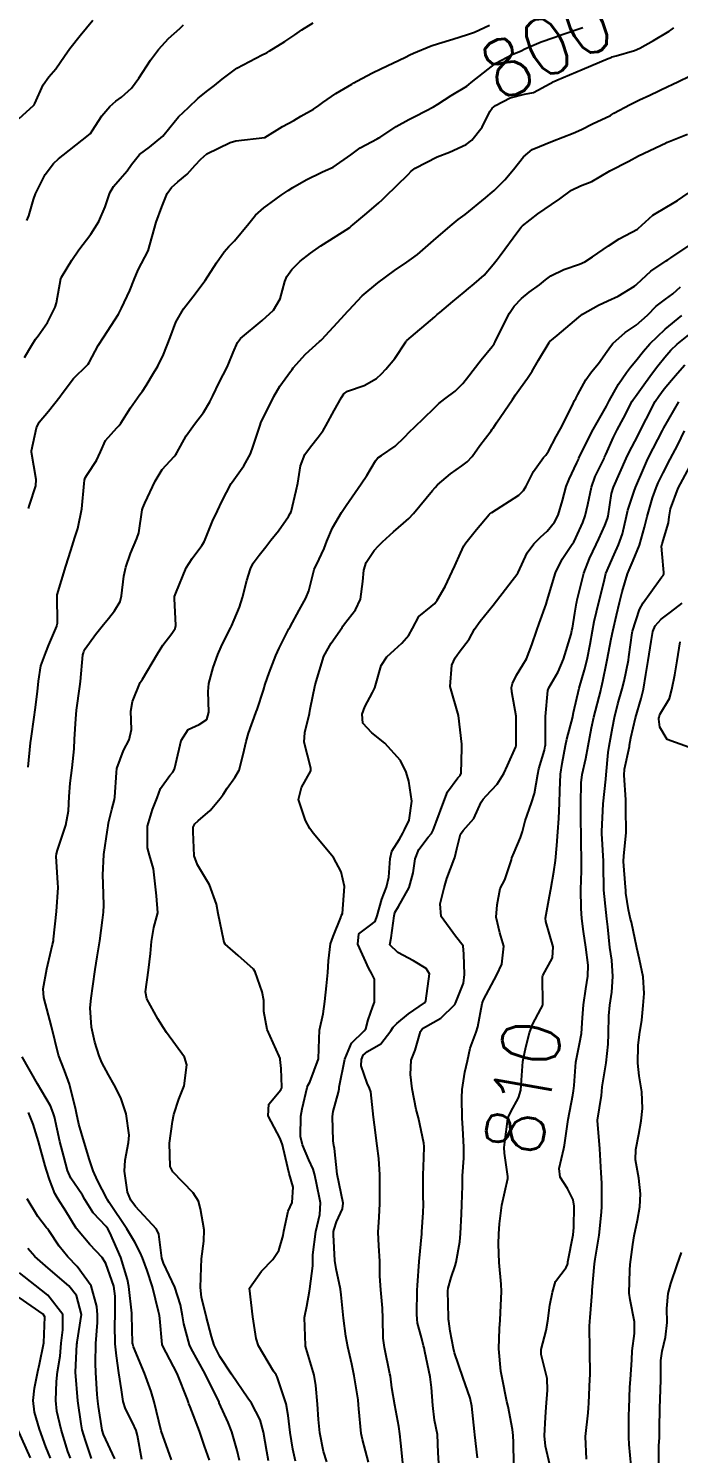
# Model space of a CAD drawing. Header units: metres. Extents: x 318500 to 325275, y 7408834 to 7428799.
# Drawn here: x 321854.1 to 321899.3, y 7423357 to 7423456.1 of the extents above; entities that cross this region are included whole.
import ezdxf
from ezdxf.enums import TextEntityAlignment as Align

# ---------------------------------------------------------------- set-up
doc = ezdxf.new("R2010")
doc.units = ezdxf.units.M
doc.header["$MEASUREMENT"] = 0
for name, color, linetype in [('Cotas', 45, 'Continuous'), ('Curvas de Nivel 1m', 11, 'Continuous'), ('Curvas de Nivel 5m', 15, 'Continuous'), ('Vias Primárias', 230, 'Continuous')]:
    doc.layers.add(name, color=color, linetype=linetype)
doc.styles.add('Style-STANDARD', font='STANDARD.shx')

msp = doc.modelspace()

# ---------------------------------------------------------------- linework, layer by layer
at = {"layer": 'Curvas de Nivel 1m', "flags": 128}
for points, elevation in [([(321853.429, 7423449.853), (321854.429, 7423450.761), (321854.477, 7423450.804), (321854.522, 7423450.916), (321855.083, 7423452.213), (321855.485, 7423452.751), (321855.978, 7423453.324), (321856.565, 7423454.209), (321856.942, 7423454.734), (321857.675, 7423455.632), (321858.554, 7423456.711)], 796), ([(321853.805, 7423433.25), (321854.3, 7423434.116), (321854.553, 7423434.511), (321854.742, 7423434.756), (321855.386, 7423435.683), (321855.939, 7423436.744), (321856.029, 7423437.048), (321856.32, 7423438.74), (321856.331, 7423438.77), (321856.361, 7423438.827), (321857.087, 7423440.022), (321857.574, 7423440.722), (321858.401, 7423441.829), (321858.953, 7423442.702), (321859.395, 7423443.725), (321859.72, 7423444.691), (321859.99, 7423445.144), (321860.455, 7423445.662), (321860.922, 7423446.216), (321861.227, 7423446.672), (321861.786, 7423447.358), (321862.482, 7423447.877), (321863.402, 7423448.646), (321863.9, 7423449.238), (321864.51, 7423449.973), (321864.846, 7423450.296), (321865.197, 7423450.623), (321865.867, 7423451.28), (321866.538, 7423451.807), (321866.997, 7423452.15), (321867.531, 7423452.595), (321868.558, 7423453.358), (321870.314, 7423454.301), (321870.569, 7423454.412), (321870.662, 7423454.457), (321870.802, 7423454.548), (321871.891, 7423455.226), (321872.587, 7423455.687), (321873.08, 7423456.036), (321873.871, 7423456.511)], 798), ([(321853.965, 7423442.767), (321854.092, 7423443.088), (321854.432, 7423444.232), (321854.568, 7423444.629), (321854.621, 7423444.758), (321855.238, 7423445.973), (321855.818, 7423446.747), (321856.158, 7423447.058), (321856.476, 7423447.317), (321858.245, 7423448.714), (321858.375, 7423448.829), (321858.494, 7423449.002), (321859.171, 7423450.039), (321859.73, 7423450.692), (321860.149, 7423451.062), (321860.53, 7423451.35), (321861.239, 7423451.98), (321861.75, 7423452.672), (321862.563, 7423453.929), (321863.103, 7423454.652), (321863.807, 7423455.416), (321864.592, 7423456.118), (321864.848, 7423456.376)], 797), ([(321854.069, 7423422.761), (321854.152, 7423422.971), (321854.586, 7423424.335), (321854.608, 7423424.756), (321854.287, 7423426.671), (321854.288, 7423426.759), (321854.627, 7423428.353), (321854.824, 7423428.754), (321855.458, 7423429.528), (321856.248, 7423430.507), (321856.415, 7423430.738), (321857.212, 7423431.779), (321858.157, 7423432.712), (321858.215, 7423432.777), (321858.283, 7423432.9), (321858.926, 7423434.075), (321859.309, 7423434.695), (321860.326, 7423436.263), (321860.476, 7423436.531), (321860.549, 7423436.678), (321861.116, 7423437.905), (321861.42, 7423438.669), (321861.696, 7423439.341), (321862.39, 7423440.66), (321862.952, 7423442.652), (321863.339, 7423443.734), (321863.715, 7423444.641), (321864.007, 7423445.076), (321864.453, 7423445.469), (321865.098, 7423445.986), (321865.659, 7423446.618), (321866.043, 7423447.046), (321866.478, 7423447.401), (321868.102, 7423448.202), (321868.487, 7423448.304), (321870.49, 7423448.55), (321871.739, 7423449.3), (321872.508, 7423449.734), (321873.011, 7423450.024), (321873.873, 7423450.51), (321874.263, 7423450.765), (321874.527, 7423450.975), (321875.428, 7423451.595), (321876.547, 7423452.257), (321876.68, 7423452.336), (321876.906, 7423452.466), (321877.978, 7423453.034), (321878.559, 7423453.309), (321880.272, 7423454.129), (321880.569, 7423454.283), (321880.833, 7423454.416), (321882.063, 7423454.912), (321882.58, 7423455.084), (321883.574, 7423455.391), (321884.59, 7423455.693), (321885.086, 7423455.869), (321886.123, 7423456.347)], 799), ([(321866.653, 7423356.586), (321866.306, 7423357.568), (321865.95, 7423358.593), (321865.317, 7423360.283), (321865.229, 7423360.511), (321865.193, 7423360.602), (321865.117, 7423360.81), (321864.401, 7423362.614), (321863.379, 7423364.548), (321863.354, 7423364.63), (321863.193, 7423366.428), (321863.171, 7423366.633), (321863.12, 7423366.919), (321862.7, 7423368.641), (321862.322, 7423369.772), (321861.99, 7423370.652), (321861.84, 7423371.03), (321861.471, 7423371.737), (321860.913, 7423372.666), (321859.679, 7423374.507), (321859.565, 7423374.679), (321859.512, 7423374.783), (321858.879, 7423376.038), (321858.571, 7423376.695), (321858.318, 7423377.469), (321857.937, 7423378.704), (321857.579, 7423379.949), (321857.405, 7423380.713), (321857.354, 7423380.953), (321856.932, 7423382.72), (321856.583, 7423383.679), (321856.162, 7423384.732), (321855.67, 7423386.74), (321855.138, 7423388.746), (321855.104, 7423389.348), (321855.353, 7423390.744), (321855.423, 7423391.044), (321855.745, 7423392.44), (321855.801, 7423392.687), (321855.809, 7423392.739), (321855.819, 7423392.807), (321856.027, 7423394.736), (321856.126, 7423396.404), (321856.123, 7423396.735), (321856.006, 7423398.558), (321856.016, 7423398.737), (321856.086, 7423398.989), (321856.668, 7423400.728), (321856.866, 7423401.724), (321856.909, 7423402.725), (321856.967, 7423403.651), (321857.112, 7423404.722), (321857.241, 7423406.038), (321857.281, 7423406.72), (321857.357, 7423408.124), (321857.414, 7423408.718), (321857.647, 7423410.377), (321857.684, 7423410.715), (321857.861, 7423412.565), (321857.894, 7423412.712), (321857.923, 7423412.799), (321858.014, 7423412.984), (321858.742, 7423413.987), (321859.29, 7423414.691), (321859.625, 7423415.108), (321860.054, 7423415.642), (321860.451, 7423416.289), (321860.544, 7423416.675), (321860.709, 7423418.048), (321860.844, 7423418.672), (321861.153, 7423419.621), (321861.615, 7423420.665), (321861.739, 7423421.05), (321861.977, 7423422.662), (321862.012, 7423422.801), (321862.155, 7423423.125), (321862.871, 7423424.649), (321863.371, 7423425.454), (321864.196, 7423426.371), (321864.313, 7423426.514), (321864.375, 7423426.627), (321865.029, 7423427.806), (321865.621, 7423428.609), (321866.238, 7423429.424), (321866.684, 7423430.158), (321866.893, 7423430.594), (321867.338, 7423431.515), (321867.89, 7423432.584), (321868.01, 7423432.857), (321868.295, 7423433.598), (321868.593, 7423434.289), (321868.814, 7423434.572), (321870.323, 7423435.824), (321871.106, 7423436.542), (321871.562, 7423437.317), (321871.885, 7423438.535), (321872.023, 7423438.875), (321872.372, 7423439.36), (321872.954, 7423439.949), (321873.673, 7423440.511), (321874.395, 7423441.017), (321875.9, 7423441.972), (321876.408, 7423442.297), (321876.504, 7423442.374), (321876.612, 7423442.468), (321877.589, 7423443.291), (321878.433, 7423444.008), (321878.663, 7423444.22), (321878.892, 7423444.443), (321879.685, 7423445.198), (321880.463, 7423445.973), (321880.681, 7423446.203), (321880.942, 7423446.413), (321882.478, 7423447.198), (321883.342, 7423447.52), (321884.487, 7423448.06), (321884.881, 7423448.364), (321885.605, 7423449.252), (321886.144, 7423450.346), (321886.295, 7423450.572), (321886.526, 7423450.757), (321887.553, 7423451.306), (321888.539, 7423451.55), (321889.181, 7423451.663), (321890.325, 7423452.292), (321890.464, 7423452.377), (321890.551, 7423452.42), (321890.793, 7423452.527), (321892.56, 7423453.27), (321894.364, 7423454.029), (321894.569, 7423454.112), (321894.655, 7423454.143), (321894.933, 7423454.226), (321896.202, 7423454.587), (321896.578, 7423454.746), (321897.506, 7423455.276), (321898.596, 7423455.936), (321898.743, 7423456.032), (321898.94, 7423456.175)], 801), ([(321868.738, 7423356.558), (321868.579, 7423357.263), (321868.204, 7423358.566), (321867.949, 7423359.213), (321867.337, 7423360.58), (321867.321, 7423360.616), (321866.351, 7423362.59), (321865.376, 7423364.35), (321865.259, 7423364.602), (321864.86, 7423366.073), (321864.769, 7423366.609), (321864.628, 7423367.395), (321864.238, 7423368.618), (321863.455, 7423370.293), (321863.347, 7423370.632), (321863.129, 7423372.288), (321862.968, 7423372.638), (321861.503, 7423374.217), (321861.187, 7423374.663), (321860.958, 7423375.226), (321860.756, 7423376.668), (321860.782, 7423377.434), (321861.016, 7423378.665), (321861.061, 7423379.172), (321860.872, 7423380.667), (321860.49, 7423381.788), (321860.024, 7423382.676), (321859.627, 7423383.385), (321859.175, 7423384.227), (321858.977, 7423384.69), (321858.692, 7423385.656), (321858.458, 7423386.698), (321858.359, 7423388.031), (321858.432, 7423388.699), (321858.555, 7423389.544), (321858.712, 7423390.695), (321858.854, 7423391.572), (321859.022, 7423392.691), (321859.213, 7423394.137), (321859.276, 7423394.687), (321859.299, 7423395.165), (321859.257, 7423396.688), (321859.244, 7423397.253), (321859.306, 7423398.688), (321859.563, 7423400.4), (321859.61, 7423400.684), (321859.646, 7423400.89), (321859.867, 7423401.821), (321860.046, 7423402.51), (321860.074, 7423402.678), (321860.183, 7423404.4), (321860.221, 7423404.677), (321860.676, 7423405.919), (321861.067, 7423406.669), (321861.226, 7423407.382), (321861.192, 7423408.668), (321861.307, 7423409.33), (321861.843, 7423410.661), (321861.898, 7423410.754), (321861.992, 7423410.886), (321863.049, 7423412.644), (321863.402, 7423413.257), (321864.032, 7423414.07), (321864.266, 7423414.397), (321864.318, 7423414.626), (321864.211, 7423416.485), (321864.227, 7423416.628), (321864.32, 7423416.874), (321865.044, 7423418.616), (321865.442, 7423419.268), (321866.114, 7423420.182), (321866.274, 7423420.442), (321866.343, 7423420.598), (321866.871, 7423421.86), (321867.21, 7423422.589), (321867.514, 7423423.228), (321868.169, 7423424.487), (321868.23, 7423424.579), (321869.031, 7423425.724), (321869.494, 7423426.561), (321869.693, 7423427.073), (321870.167, 7423428.551), (321870.232, 7423428.709), (321871.13, 7423430.537), (321871.536, 7423431.256), (321872.276, 7423432.267), (321872.392, 7423432.405), (321872.478, 7423432.518), (321873.323, 7423433.482), (321874.308, 7423434.356), (321874.384, 7423434.424), (321874.453, 7423434.498), (321875.797, 7423435.95), (321876.268, 7423436.471), (321876.298, 7423436.503), (321876.331, 7423436.55), (321877.273, 7423437.534), (321878.36, 7423438.45), (321879.506, 7423439.3), (321880.382, 7423439.879), (321880.703, 7423440.097), (321881.103, 7423440.409), (321882.402, 7423441.55), (321882.862, 7423441.929), (321883.392, 7423442.38), (321883.947, 7423442.845), (321884.422, 7423443.19), (321885.841, 7423444.349), (321886.169, 7423444.619), (321886.448, 7423444.855), (321887.181, 7423445.608), (321887.788, 7423446.32), (321888.479, 7423447.195), (321889.084, 7423447.704), (321890.49, 7423448.29), (321891.926, 7423448.841), (321892.503, 7423449.109), (321893.273, 7423449.485), (321894.518, 7423450.084), (321894.615, 7423450.133), (321894.769, 7423450.228), (321895.896, 7423450.849), (321896.534, 7423451.157), (321897.252, 7423451.487), (321898.549, 7423452.108), (321898.601, 7423452.128), (321898.726, 7423452.177), (321900.559, 7423453.052)], 802), ([(321870.749, 7423356.528), (321870.631, 7423357.178), (321870.397, 7423358.534), (321870.172, 7423359.401), (321869.565, 7423360.546), (321869.325, 7423360.9), (321868.178, 7423362.568), (321867.368, 7423363.804), (321866.98, 7423364.584), (321866.791, 7423365.181), (321866.43, 7423366.59), (321866.094, 7423367.919), (321866.02, 7423368.594), (321866.071, 7423369.974), (321866.102, 7423370.594), (321866.265, 7423371.8), (321866.286, 7423372.592), (321866.03, 7423374.067), (321865.895, 7423374.596), (321865.519, 7423375.169), (321864.095, 7423376.622), (321863.916, 7423376.997), (321863.874, 7423378.625), (321864.077, 7423380.129), (321864.165, 7423380.621), (321864.528, 7423381.694), (321864.902, 7423382.611), (321865.091, 7423384.065), (321864.907, 7423384.611), (321863.665, 7423386.329), (321863.454, 7423386.633), (321863.061, 7423387.258), (321862.291, 7423388.651), (321862.206, 7423389.154), (321862.405, 7423390.65), (321862.564, 7423391.821), (321862.62, 7423392.647), (321862.792, 7423393.617), (321863.067, 7423394.641), (321862.975, 7423395.825), (321862.88, 7423396.644), (321862.774, 7423397.688), (321862.478, 7423398.65), (321862.346, 7423399.164), (321862.347, 7423400.653), (321862.699, 7423401.816), (321863.015, 7423402.643), (321863.257, 7423403.272), (321863.903, 7423404.189), (321864.106, 7423404.428), (321864.211, 7423404.625), (321864.309, 7423405.019), (321864.694, 7423406.619), (321865.177, 7423407.376), (321865.947, 7423407.732), (321866.466, 7423408.081), (321866.608, 7423408.594), (321866.553, 7423410.022), (321866.607, 7423410.594), (321866.905, 7423411.687), (321867.224, 7423412.588), (321867.468, 7423413.136), (321868.036, 7423414.304), (321868.131, 7423414.486), (321868.179, 7423414.578), (321868.733, 7423415.897), (321868.96, 7423416.567), (321869.261, 7423417.742), (321869.507, 7423418.559), (321869.699, 7423418.953), (321870.104, 7423419.51), (321870.56, 7423420.096), (321870.92, 7423420.538), (321871.456, 7423421.204), (321872.145, 7423422.185), (321872.271, 7423422.396), (321872.321, 7423422.518), (321872.68, 7423424), (321872.785, 7423424.514), (321872.975, 7423425.725), (321873.279, 7423426.509), (321873.678, 7423427.035), (321874.218, 7423427.699), (321874.549, 7423428.171), (321874.739, 7423428.492), (321875.312, 7423429.556), (321875.823, 7423430.476), (321875.999, 7423430.729), (321876.257, 7423430.909), (321877.409, 7423431.312), (321878.27, 7423431.79), (321878.612, 7423432.107), (321878.916, 7423432.44), (321879.535, 7423433.188), (321880.309, 7423434.338), (321880.345, 7423434.384), (321880.376, 7423434.419), (321882.327, 7423436.084), (321882.487, 7423436.23), (321882.663, 7423436.387), (321883.569, 7423437.15), (321884.351, 7423437.797), (321884.665, 7423438.055), (321885.063, 7423438.359), (321885.756, 7423438.962), (321886.381, 7423439.715), (321886.65, 7423440.072), (321886.852, 7423440.333), (321888.092, 7423442), (321888.327, 7423442.311), (321888.411, 7423442.393), (321889.488, 7423443.236), (321890.434, 7423443.879), (321890.995, 7423444.282), (321891.826, 7423444.892), (321892.454, 7423445.18), (321893.221, 7423445.486), (321894.47, 7423446.23), (321895.802, 7423446.892), (321896.481, 7423447.263), (321898.389, 7423448.182), (321898.462, 7423448.208), (321898.491, 7423448.223), (321899.874, 7423448.785)], 803), ([(321872.641, 7423356.506), (321872.449, 7423357.342), (321872.261, 7423358.51), (321872.127, 7423359.697), (321871.973, 7423360.513), (321871.348, 7423362.384), (321871.279, 7423362.521), (321871.11, 7423362.768), (321870.069, 7423364.54), (321869.895, 7423365.052), (321869.678, 7423366.546), (321869.43, 7423368.55), (321870.267, 7423369.719), (321871.059, 7423370.526), (321871.466, 7423371.17), (321871.781, 7423372.212), (321871.832, 7423372.516), (321872.125, 7423373.89), (321872.403, 7423374.511), (321872.472, 7423375.564), (321872.197, 7423376.513), (321871.779, 7423378.297), (321871.728, 7423378.518), (321871.566, 7423378.943), (321870.741, 7423380.533), (321870.788, 7423381.347), (321871.617, 7423382.322), (321871.676, 7423382.462), (321871.685, 7423382.519), (321871.633, 7423383.805), (321871.572, 7423384.453), (321871.556, 7423384.521), (321871.49, 7423384.675), (321870.655, 7423386.535), (321870.438, 7423387.79), (321870.422, 7423388.539), (321870.311, 7423389.145), (321869.823, 7423390.548), (321869.722, 7423390.716), (321868.642, 7423391.661), (321867.748, 7423392.464), (321867.678, 7423392.581), (321867.648, 7423392.684), (321867.268, 7423394.585), (321867.139, 7423395.234), (321866.662, 7423396.591), (321865.821, 7423397.986), (321865.593, 7423398.604), (321865.513, 7423400.271), (321865.516, 7423400.605), (321865.63, 7423400.827), (321865.856, 7423401.028), (321866.712, 7423401.747), (321867.392, 7423402.585), (321867.594, 7423402.873), (321867.891, 7423403.309), (321868.415, 7423404.059), (321868.724, 7423404.568), (321869.004, 7423405.647), (321869.194, 7423406.561), (321869.373, 7423407.124), (321869.875, 7423408.551), (321869.897, 7423408.615), (321869.964, 7423408.785), (321870.403, 7423410.125), (321870.527, 7423410.542), (321870.793, 7423411.333), (321871.264, 7423412.531), (321871.5, 7423413.045), (321872.034, 7423414.113), (321872.177, 7423414.38), (321872.252, 7423414.518), (321872.893, 7423415.676), (321873.35, 7423416.507), (321873.556, 7423417.025), (321873.923, 7423418.502), (321873.971, 7423418.622), (321874.095, 7423418.841), (321874.636, 7423419.968), (321874.822, 7423420.489), (321875.215, 7423421.402), (321875.841, 7423422.475), (321876.155, 7423422.966), (321877.194, 7423424.455), (321877.588, 7423425.039), (321878.194, 7423426.06), (321878.365, 7423426.271), (321878.599, 7423426.436), (321879.561, 7423427.078), (321880.219, 7423427.715), (321880.556, 7423428.084), (321880.902, 7423428.41), (321882.243, 7423429.707), (321882.586, 7423430.048), (321883.002, 7423430.382), (321883.723, 7423430.91), (321884.266, 7423431.447), (321884.674, 7423431.964), (321884.973, 7423432.36), (321885.549, 7423433.093), (321886.305, 7423434.008), (321886.438, 7423434.209), (321886.502, 7423434.337), (321886.663, 7423434.685), (321887.497, 7423436.322), (321887.835, 7423436.821), (321888.346, 7423437.354), (321888.872, 7423437.785), (321889.583, 7423438.298), (321890.014, 7423438.644), (321890.369, 7423438.916), (321891.284, 7423439.369), (321892.382, 7423439.747), (321892.733, 7423439.906), (321893.277, 7423440.247), (321894.398, 7423441.012), (321895.136, 7423441.489), (321896.41, 7423442.18), (321896.447, 7423442.209), (321897.478, 7423443.14), (321898.433, 7423443.732), (321898.726, 7423443.886), (321899.176, 7423444.169), (321899.937, 7423444.668)], 804), ([(321877.698, 7423356.436), (321877.294, 7423358.031), (321877.204, 7423358.441), (321877.032, 7423360.159), (321877.02, 7423360.444), (321876.986, 7423360.784), (321876.715, 7423362.45), (321876.549, 7423363.265), (321876.269, 7423364.457), (321876.126, 7423365.198), (321875.965, 7423366.462), (321875.818, 7423368.07), (321875.767, 7423368.465), (321875.451, 7423369.894), (321875.374, 7423370.471), (321875.264, 7423372.26), (321875.281, 7423372.473), (321875.318, 7423372.637), (321875.49, 7423373.163), (321875.904, 7423374.064), (321875.94, 7423374.464), (321875.54, 7423376.47), (321875.336, 7423378.252), (321875.291, 7423378.474), (321875.242, 7423378.797), (321875.194, 7423380.476), (321875.244, 7423380.827), (321875.615, 7423382.164), (321875.677, 7423382.411), (321875.677, 7423382.469), (321875.679, 7423382.527), (321876.07, 7423384.464), (321876.535, 7423385.578), (321877.409, 7423386.444), (321877.533, 7423386.582), (321877.681, 7423387.195), (321878.006, 7423388.126), (321878.122, 7423388.436), (321878.117, 7423390.035), (321877.926, 7423390.438), (321877.725, 7423390.757), (321876.966, 7423392.452), (321877.037, 7423393.175), (321877.769, 7423393.737), (321878.174, 7423394.036), (321878.319, 7423394.435), (321878.637, 7423395.586), (321878.96, 7423396.428), (321879.116, 7423397.122), (321879.224, 7423398.426), (321879.34, 7423398.922), (321879.85, 7423399.768), (321880.088, 7423400.185), (321880.212, 7423400.415), (321880.53, 7423401.073), (321880.729, 7423402.407), (321880.519, 7423403.792), (321880.332, 7423404.414), (321879.922, 7423405.218), (321878.844, 7423406.431), (321877.947, 7423407.159), (321877.321, 7423407.82), (321877.264, 7423408.45), (321877.447, 7423408.969), (321877.983, 7423409.967), (321878.144, 7423410.282), (321878.186, 7423410.438), (321878.597, 7423411.841), (321878.978, 7423412.43), (321879.512, 7423412.931), (321880.025, 7423413.394), (321880.509, 7423413.936), (321880.771, 7423414.409), (321881.209, 7423415.247), (321882.063, 7423415.93), (321882.31, 7423416.143), (321882.488, 7423416.384), (321883.031, 7423417.327), (321883.523, 7423418.369), (321883.703, 7423418.759), (321884.109, 7423419.637), (321884.34, 7423420.144), (321884.475, 7423420.365), (321885.206, 7423421.282), (321886.099, 7423422.341), (321886.15, 7423422.387), (321886.29, 7423422.477), (321888.164, 7423423.668), (321888.483, 7423423.99), (321888.655, 7423424.305), (321889.165, 7423425.32), (321889.879, 7423426.293), (321890.033, 7423426.462), (321890.207, 7423426.727), (321890.756, 7423427.748), (321891.048, 7423428.278), (321891.873, 7423429.893), (321892.033, 7423430.263), (321892.108, 7423430.407), (321892.256, 7423430.673), (321892.821, 7423431.703), (321893.21, 7423432.246), (321893.687, 7423432.841), (321894.302, 7423433.695), (321894.521, 7423434.013), (321894.69, 7423434.226), (321895.556, 7423434.979), (321896.323, 7423435.504), (321897.093, 7423436.199), (321897.704, 7423436.825), (321898.347, 7423437.305), (321898.852, 7423437.673), (321899.384, 7423438.165)], 806), ([(321880.101, 7423356.408), (321879.944, 7423357.756), (321879.89, 7423358.411), (321879.826, 7423358.933), (321879.54, 7423360.417), (321879.338, 7423361.616), (321879.227, 7423362.421), (321879.197, 7423362.577), (321878.824, 7423364.426), (321878.737, 7423365.076), (321878.71, 7423366.427), (321878.684, 7423367.154), (321878.554, 7423368.429), (321878.503, 7423369.371), (321878.492, 7423370.43), (321878.424, 7423371.477), (321878.387, 7423372.431), (321878.447, 7423373.479), (321878.49, 7423374.43), (321878.502, 7423375.454), (321878.497, 7423376.43), (321878.419, 7423377.563), (321878.309, 7423378.433), (321878.118, 7423379.899), (321878.052, 7423380.435), (321877.864, 7423382.19), (321877.787, 7423382.438), (321877.623, 7423382.788), (321877.195, 7423384.006), (321877.209, 7423384.446), (321877.338, 7423384.751), (321877.648, 7423384.988), (321878.559, 7423385.529), (321879.255, 7423386.424), (321879.415, 7423386.681), (321879.678, 7423386.947), (321880.49, 7423387.606), (321881.591, 7423388.392), (321881.701, 7423388.517), (321881.94, 7423390.387), (321881.726, 7423390.757), (321880.829, 7423391.309), (321879.742, 7423391.886), (321879.2, 7423392.425), (321879.291, 7423392.891), (321879.491, 7423394.423), (321879.545, 7423394.659), (321879.787, 7423395.07), (321880.53, 7423396.409), (321880.8, 7423397.42), (321880.957, 7423398.403), (321881.205, 7423399.034), (321881.852, 7423399.888), (321882.085, 7423400.158), (321882.196, 7423400.385), (321882.416, 7423400.932), (321882.951, 7423402.374), (321883.201, 7423403.059), (321883.905, 7423404.022), (321884.07, 7423404.196), (321884.144, 7423404.358), (321884.205, 7423406.089), (321884.193, 7423406.357), (321883.96, 7423408.36), (321883.394, 7423410.369), (321883.502, 7423411.864), (321883.733, 7423412.364), (321883.845, 7423412.53), (321884.016, 7423412.753), (321884.713, 7423413.673), (321885.086, 7423414.35), (321885.47, 7423414.925), (321886.06, 7423415.649), (321886.365, 7423416.036), (321886.594, 7423416.332), (321888.089, 7423418.26), (321888.109, 7423418.29), (321888.117, 7423418.31), (321888.744, 7423419.67), (321889.188, 7423420.299), (321889.666, 7423420.756), (321890.133, 7423421.179), (321890.634, 7423421.791), (321890.882, 7423422.279), (321891.194, 7423423.308), (321891.457, 7423424.271), (321891.652, 7423424.794), (321892.195, 7423425.93), (321892.295, 7423426.162), (321892.336, 7423426.258), (321892.949, 7423427.519), (321893.32, 7423428.244), (321894.246, 7423429.872), (321894.376, 7423430.102), (321894.442, 7423430.228), (321895.093, 7423431.397), (321895.645, 7423432.216), (321895.919, 7423432.58), (321896.292, 7423433.025), (321896.821, 7423433.683), (321897.256, 7423434.196), (321898.32, 7423435.213), (321899.48, 7423436.163)], 807), ([(321882.588, 7423356.37), (321882.558, 7423357.094), (321882.492, 7423358.372), (321882.304, 7423359.369), (321882.169, 7423360.377), (321882.088, 7423361.63), (321881.985, 7423362.38), (321881.621, 7423364.142), (321881.565, 7423364.387), (321881.533, 7423364.539), (321881.387, 7423365.12), (321881.12, 7423366.117), (321881.08, 7423366.395), (321881.066, 7423366.734), (321881.093, 7423368.395), (321881.109, 7423368.721), (321881.227, 7423370.393), (321881.417, 7423372.329), (321881.419, 7423372.391), (321881.423, 7423372.449), (321881.501, 7423373.802), (321881.536, 7423374.363), (321881.532, 7423374.39), (321881.518, 7423374.913), (321881.498, 7423376.391), (321881.552, 7423377.605), (321881.586, 7423378.39), (321881.564, 7423378.627), (321881.172, 7423380.396), (321881.022, 7423380.975), (321880.748, 7423382.403), (321880.632, 7423383.407), (321880.674, 7423384.404), (321880.951, 7423385.1), (321881.331, 7423386.395), (321881.468, 7423386.598), (321881.675, 7423386.721), (321882.74, 7423387.318), (321883.698, 7423388.26), (321883.742, 7423388.317), (321883.763, 7423388.359), (321884.308, 7423389.76), (321884.384, 7423390.353), (321884.329, 7423391.766), (321884.292, 7423392.355), (321883.76, 7423393.026), (321882.764, 7423394.375), (321882.68, 7423395.268), (321882.963, 7423396.373), (321883.146, 7423397.034), (321883.656, 7423398.363), (321883.699, 7423398.495), (321883.841, 7423399.089), (321884.095, 7423400.119), (321884.276, 7423400.356), (321885.021, 7423401.196), (321885.548, 7423402.343), (321885.673, 7423402.552), (321885.887, 7423402.784), (321886.643, 7423403.585), (321887.124, 7423404.322), (321887.362, 7423404.874), (321887.938, 7423406.183), (321887.972, 7423406.277), (321887.978, 7423406.309), (321887.98, 7423406.349), (321887.96, 7423408.31), (321887.663, 7423409.993), (321887.652, 7423410.315), (321887.716, 7423410.592), (321888.003, 7423411.156), (321888.442, 7423411.875), (321888.687, 7423412.303), (321889.064, 7423413.265), (321889.404, 7423414.296), (321889.581, 7423414.761), (321890.067, 7423416.105), (321890.104, 7423416.255), (321890.113, 7423416.289), (321890.124, 7423416.343), (321890.707, 7423418.281), (321891.157, 7423419.221), (321891.864, 7423420.264), (321891.969, 7423420.416), (321892.127, 7423420.716), (321892.61, 7423421.786), (321892.773, 7423422.251), (321892.946, 7423423.036), (321893.205, 7423424.244), (321893.457, 7423424.964), (321894.079, 7423426.232), (321894.118, 7423426.314), (321894.204, 7423426.506), (321894.732, 7423427.715), (321894.989, 7423428.222), (321895.431, 7423429.025), (321896.042, 7423430.212), (321896.118, 7423430.345), (321896.255, 7423430.538), (321896.952, 7423431.518), (321897.447, 7423432.193), (321897.809, 7423432.666), (321898.296, 7423433.262), (321898.726, 7423433.752), (321899.153, 7423434.167), (321900.319, 7423435.098)], 808), ([(321885.276, 7423356.757), (321885.096, 7423358.342), (321885.071, 7423358.574), (321884.898, 7423360.344), (321884.775, 7423360.899), (321884.272, 7423362.351), (321883.686, 7423364.046), (321883.604, 7423364.358), (321883.392, 7423365.543), (321883.29, 7423366.252), (321883.275, 7423366.362), (321883.27, 7423366.494), (321883.229, 7423368.363), (321883.246, 7423368.55), (321883.444, 7423369.286), (321883.728, 7423370.085), (321883.806, 7423370.357), (321884.053, 7423371.776), (321884.104, 7423372.354), (321884.165, 7423373.688), (321884.196, 7423374.353), (321884.232, 7423375.651), (321884.252, 7423376.353), (321884.322, 7423377.583), (321884.339, 7423378.352), (321884.258, 7423379.675), (321884.221, 7423380.354), (321884.194, 7423381.772), (321884.212, 7423382.354), (321884.413, 7423383.572), (321884.59, 7423384.351), (321884.781, 7423385.22), (321885.186, 7423386.345), (321885.313, 7423386.706), (321885.615, 7423388.341), (321885.633, 7423388.408), (321885.703, 7423388.592), (321886.621, 7423390.326), (321886.985, 7423391.067), (321887.111, 7423392.32), (321886.846, 7423393.241), (321886.587, 7423394.328), (321886.655, 7423395.194), (321886.863, 7423396.324), (321887.19, 7423396.939), (321887.636, 7423398.313), (321887.681, 7423398.463), (321887.838, 7423398.831), (321888.273, 7423399.885), (321888.405, 7423400.302), (321888.602, 7423401.034), (321889.031, 7423402.293), (321889.237, 7423402.942), (321889.479, 7423404.286), (321889.551, 7423404.65), (321889.935, 7423405.959), (321889.998, 7423406.221), (321890.006, 7423406.279), (321890.011, 7423408.228), (321890.01, 7423408.279), (321890.177, 7423410.088), (321890.236, 7423410.278), (321890.879, 7423411.405), (321891.265, 7423412.271), (321891.786, 7423414.012), (321891.845, 7423414.263), (321891.877, 7423414.428), (321892.058, 7423415.463), (321892.161, 7423416.167), (321892.179, 7423416.258), (321892.209, 7423416.396), (321892.668, 7423418.251), (321893.079, 7423419.272), (321893.54, 7423420.239), (321893.721, 7423420.642), (321894.14, 7423421.573), (321894.329, 7423422.046), (321894.372, 7423422.228), (321894.601, 7423423.791), (321894.729, 7423424.224), (321895.176, 7423425.23), (321895.615, 7423426.216), (321895.803, 7423426.617), (321896.218, 7423427.415), (321896.49, 7423427.942), (321896.624, 7423428.204), (321897.006, 7423428.966), (321897.637, 7423430.189), (321897.876, 7423430.566), (321898.263, 7423431.071), (321898.764, 7423431.681), (321899.186, 7423432.166), (321899.703, 7423432.745)], 809), ([(321890.321, 7423356.269), (321890.01, 7423357.552), (321889.933, 7423358.274), (321890.02, 7423359.566), (321890.06, 7423360.273), (321890.149, 7423361.461), (321890.117, 7423362.272), (321889.713, 7423363.938), (321889.705, 7423364.277), (321890.065, 7423365.602), (321890.164, 7423366.272), (321890.321, 7423367.367), (321890.502, 7423368.269), (321890.708, 7423369), (321891.456, 7423369.979), (321891.539, 7423370.179), (321891.556, 7423370.259), (321891.573, 7423370.37), (321891.938, 7423372.253), (321891.99, 7423372.755), (321892.01, 7423374.253), (321891.943, 7423374.681), (321891.528, 7423375.463), (321891.039, 7423376.265), (321890.957, 7423376.855), (321891.289, 7423378.263), (321891.334, 7423378.492), (321891.59, 7423380.26), (321891.904, 7423381.968), (321891.962, 7423382.255), (321892.012, 7423382.642), (321892.128, 7423384.253), (321892.376, 7423385.533), (321892.507, 7423386.247), (321892.593, 7423387.34), (321892.651, 7423388.246), (321892.818, 7423389.35), (321892.963, 7423390.241), (321892.978, 7423390.995), (321892.821, 7423392.244), (321892.661, 7423393.352), (321892.543, 7423394.249), (321892.484, 7423394.947), (321892.473, 7423396.25), (321892.502, 7423397.567), (321892.513, 7423398.25), (321892.499, 7423399.602), (321892.479, 7423400.251), (321892.472, 7423400.857), (321892.47, 7423402.251), (321892.486, 7423403.667), (321892.56, 7423404.25), (321892.811, 7423405.363), (321892.968, 7423406.245), (321893.207, 7423407.496), (321893.379, 7423408.239), (321893.849, 7423410.093), (321893.883, 7423410.232), (321893.905, 7423410.318), (321893.998, 7423410.756), (321894.251, 7423411.993), (321894.299, 7423412.227), (321894.581, 7423413.679), (321894.686, 7423414.224), (321894.941, 7423415.336), (321895.146, 7423416.219), (321895.331, 7423416.964), (321895.711, 7423418.214), (321895.823, 7423418.493), (321896.109, 7423419.128), (321896.534, 7423420.204), (321896.885, 7423421.453), (321897.075, 7423422.196), (321897.452, 7423423.48), (321897.696, 7423424.187), (321897.833, 7423424.527), (321898.186, 7423425.238), (321898.68, 7423426.173), (321899.198, 7423427.183), (321899.681, 7423428.158)], 811), ([(321892.848, 7423356.665), (321892.798, 7423358.238), (321892.967, 7423359.885), (321893.003, 7423360.235), (321893.017, 7423360.542), (321893.101, 7423362.234), (321893.103, 7423362.484), (321893.091, 7423364.234), (321893.058, 7423365.896), (321893.088, 7423366.235), (321893.123, 7423366.515), (321893.243, 7423368.233), (321893.26, 7423368.405), (321893.418, 7423370.231), (321893.463, 7423370.551), (321893.741, 7423372.226), (321893.897, 7423373.831), (321893.914, 7423374.224), (321893.931, 7423375.827), (321893.907, 7423376.225), (321893.875, 7423376.557), (321893.778, 7423378.227), (321893.618, 7423380.201), (321893.614, 7423380.23), (321893.906, 7423381.936), (321893.924, 7423382.225), (321893.949, 7423382.551), (321894.224, 7423384.221), (321894.377, 7423385.502), (321894.4, 7423386.219), (321894.422, 7423387.486), (321894.485, 7423388.218), (321894.617, 7423389.125), (321894.7, 7423390.215), (321894.611, 7423391.343), (321894.484, 7423392.219), (321894.332, 7423393.662), (321894.274, 7423394.223), (321894.221, 7423394.66), (321894.075, 7423396.226), (321894.047, 7423398.006), (321894.042, 7423398.227), (321893.927, 7423400.161), (321893.928, 7423400.229), (321893.928, 7423400.296), (321894.01, 7423402.228), (321894.198, 7423403.933), (321894.223, 7423404.227), (321894.367, 7423405.792), (321894.436, 7423406.225), (321894.669, 7423407.507), (321894.804, 7423408.222), (321895.036, 7423409.158), (321895.338, 7423410.217), (321895.468, 7423410.746), (321895.769, 7423412.213), (321895.807, 7423412.427), (321896.039, 7423414.114), (321896.06, 7423414.21), (321896.545, 7423415.72), (321896.806, 7423416.199), (321897.334, 7423416.938), (321898.097, 7423417.991), (321898.182, 7423418.096), (321898.225, 7423418.178), (321898.231, 7423418.308), (321898.114, 7423419.6), (321898.079, 7423420.14), (321898.091, 7423420.18), (321898.096, 7423420.205), (321898.122, 7423420.289), (321898.57, 7423421.747), (321898.615, 7423422.173), (321898.705, 7423422.718), (321899.241, 7423424.164), (321900.198, 7423425.968)], 812), ([(321895.963, 7423356.193), (321895.817, 7423357.67), (321895.792, 7423358.195), (321895.81, 7423359.7), (321895.818, 7423360.195), (321895.865, 7423361.672), (321895.907, 7423362.194), (321896.005, 7423363.56), (321896.044, 7423364.193), (321896.191, 7423365.393), (321896.205, 7423366.192), (321895.887, 7423367.732), (321895.817, 7423368.196), (321895.861, 7423369.789), (321895.899, 7423370.196), (321896.078, 7423371.59), (321896.184, 7423372.193), (321896.413, 7423373.274), (321896.562, 7423374.189), (321896.611, 7423375.101), (321896.5, 7423376.19), (321896.276, 7423377.469), (321896.28, 7423378.193), (321896.504, 7423379.262), (321896.66, 7423380.189), (321896.755, 7423381.036), (321896.704, 7423382.189), (321896.515, 7423383.307), (321896.43, 7423384.192), (321896.446, 7423385.404), (321896.534, 7423386.191), (321896.699, 7423387.176), (321896.806, 7423388.189), (321896.874, 7423389.023), (321896.797, 7423390.189), (321896.538, 7423391.392), (321896.359, 7423392.194), (321895.978, 7423393.997), (321895.927, 7423394.199), (321895.786, 7423394.838), (321895.605, 7423396.01), (321895.59, 7423396.203), (321895.575, 7423396.432), (321895.441, 7423398.206), (321895.451, 7423398.591), (321895.613, 7423400.204), (321895.591, 7423401.918), (321895.595, 7423402.204), (321895.593, 7423402.496), (321895.474, 7423404.214), (321895.5, 7423404.631), (321895.842, 7423406.211), (321895.856, 7423406.296), (321895.946, 7423406.803), (321896.271, 7423408.205), (321896.65, 7423409.53), (321896.813, 7423410.198), (321896.99, 7423411.21), (321897.151, 7423412.193), (321897.352, 7423413.509), (321897.467, 7423414.189), (321897.629, 7423414.603), (321898.053, 7423415.063), (321898.688, 7423415.543), (321899.516, 7423416.158)], 813), ([(321899.94, 7423406.15), (321898.463, 7423406.69), (321897.954, 7423407.539), (321897.886, 7423408.107), (321897.896, 7423408.181), (321897.907, 7423408.235), (321897.964, 7423408.43), (321898.618, 7423409.533), (321898.79, 7423410.168), (321898.991, 7423411.18), (321899.158, 7423412.163), (321899.359, 7423413.485)], 814), ([(321861.943, 7423356.643), (321861.649, 7423358.292), (321861.552, 7423358.647), (321861.306, 7423359.207), (321860.813, 7423360.155), (321860.663, 7423360.66), (321860.528, 7423361.466), (321860.359, 7423362.665), (321860.198, 7423363.837), (321860.104, 7423364.673), (321860.074, 7423365.993), (321860.093, 7423366.673), (321860.101, 7423367.992), (321860.001, 7423368.674), (321859.454, 7423370.251), (321859.189, 7423370.684), (321858.345, 7423371.574), (321857.479, 7423372.598), (321857.432, 7423372.663), (321857.398, 7423372.711), (321856.661, 7423373.886), (321856.129, 7423374.731), (321855.915, 7423375.133), (321855.53, 7423376.101), (321855.324, 7423376.742), (321855.24, 7423377.046), (321854.761, 7423378.748), (321854.388, 7423379.942), (321854.066, 7423380.755)], 799), ([(321860.084, 7423356.668), (321859.295, 7423358.375), (321859.203, 7423358.681), (321858.949, 7423360.318), (321858.902, 7423360.686), (321858.858, 7423361.157), (321858.752, 7423362.689), (321858.735, 7423363.314), (321858.749, 7423364.689), (321858.874, 7423366.167), (321858.88, 7423366.688), (321858.821, 7423367.277), (321858.433, 7423368.695), (321857.45, 7423370.06), (321856.811, 7423370.716), (321856.206, 7423371.461), (321855.478, 7423372.547), (321855.398, 7423372.659), (321855.335, 7423372.741), (321854.723, 7423373.516), (321853.974, 7423374.755)], 798), ([(321858.461, 7423356.692), (321858.03, 7423357.957), (321857.814, 7423358.702), (321857.724, 7423359.123), (321857.506, 7423360.707), (321857.35, 7423362.71), (321857.441, 7423364.647), (321857.447, 7423364.709), (321857.458, 7423364.786), (321857.758, 7423366.705), (321857.42, 7423368.031), (321856.877, 7423368.716), (321855.448, 7423369.927), (321854.522, 7423370.744), (321854.017, 7423371.306)], 797), ([(321897.895, 7423356.171), (321897.891, 7423357.571), (321897.922, 7423358.171), (321897.938, 7423358.802), (321897.946, 7423360.171), (321898.012, 7423361.498), (321898.017, 7423362.17), (321898.03, 7423363.51), (321898.123, 7423364.169), (321898.35, 7423365.126), (321898.461, 7423366.164), (321898.454, 7423367.125), (321898.545, 7423368.163), (321898.723, 7423368.878), (321899.158, 7423370.155), (321899.469, 7423371.032)], 814), ([(321856.985, 7423356.713), (321856.807, 7423357.184), (321856.342, 7423358.72), (321856.042, 7423359.993), (321855.971, 7423360.723), (321856.015, 7423362.048), (321856.088, 7423362.723), (321856.267, 7423363.82), (321856.346, 7423364.72), (321856.472, 7423365.637), (321856.458, 7423366.719), (321855.42, 7423368.049), (321854.54, 7423368.743), (321853.443, 7423369.614)], 796), ([(321854.215, 7423356.746), (321853.3, 7423358.76)], 794)]:
    msp.add_lwpolyline(points, dxfattribs=dict(at, elevation=elevation))
at = {"layer": 'Curvas de Nivel 5m', "flags": 128}
for points, elevation in [([(321854.04, 7423404.759), (321854.218, 7423406.466), (321854.257, 7423406.757), (321854.46, 7423408.248), (321854.536, 7423408.754), (321854.7, 7423410.032), (321854.762, 7423410.752), (321854.941, 7423411.81), (321855.272, 7423412.747), (321855.485, 7423413.278), (321856.038, 7423414.574), (321856.078, 7423414.701), (321856.086, 7423414.739), (321856.07, 7423416.74), (321856.677, 7423418.731), (321857.012, 7423419.821), (321857.298, 7423420.722), (321857.495, 7423421.354), (321857.77, 7423422.716), (321857.944, 7423424.489), (321857.956, 7423424.713), (321858.003, 7423424.882), (321858.177, 7423425.144), (321858.81, 7423426.081), (321859.068, 7423426.697), (321859.424, 7423427.48), (321860.225, 7423428.364), (321860.386, 7423428.52), (321860.498, 7423428.677), (321861.156, 7423429.756), (321861.812, 7423430.664), (321862.005, 7423430.912), (321862.26, 7423431.307), (321862.769, 7423432.156), (321863.061, 7423432.648), (321863.467, 7423433.467), (321863.913, 7423434.636), (321864.321, 7423435.712), (321864.838, 7423436.622), (321865.497, 7423437.458), (321866.36, 7423438.6), (321867.135, 7423439.836), (321867.682, 7423440.587), (321868.009, 7423440.969), (321868.398, 7423441.359), (321869.396, 7423442.565), (321869.841, 7423443.136), (321870.427, 7423443.655), (321870.948, 7423444.029), (321871.645, 7423444.538), (321872.117, 7423444.861), (321872.448, 7423445.075), (321873.369, 7423445.603), (321874.464, 7423446.123), (321874.725, 7423446.238), (321875.241, 7423446.488), (321876.479, 7423447.345), (321877.121, 7423447.826), (321878.303, 7423448.452), (321878.429, 7423448.513), (321878.492, 7423448.551), (321879.635, 7423449.301), (321880.511, 7423449.795), (321880.917, 7423450.011), (321881.688, 7423450.402), (321882.236, 7423450.683), (321882.527, 7423450.87), (321883.446, 7423451.471), (321884.546, 7423452.11), (321884.689, 7423452.227), (321884.84, 7423452.366), (321886.564, 7423453.703), (321887.695, 7423454.323), (321888.307, 7423454.58), (321888.576, 7423454.704), (321889.698, 7423455.184), (321890.588, 7423455.502), (321891.168, 7423455.704), (321892.599, 7423456.18)], 800), ([(321874.804, 7423356.477), (321874.57, 7423357.192), (321874.318, 7423358.485), (321874.23, 7423359.407), (321874.158, 7423360.487), (321874.053, 7423361.776), (321873.933, 7423362.491), (321873.378, 7423364.344), (321873.33, 7423364.501), (321873.319, 7423364.562), (321873.269, 7423366.501), (321873.284, 7423366.619), (321873.412, 7423367.282), (321873.595, 7423368.33), (321873.62, 7423368.497), (321873.849, 7423370.099), (321873.847, 7423370.494), (321873.841, 7423370.872), (321874.041, 7423372.492), (321874.317, 7423373.669), (321874.379, 7423374.487), (321874.074, 7423375.95), (321873.96, 7423376.494), (321873.87, 7423376.822), (321873.55, 7423377.469), (321873.115, 7423378.504), (321872.99, 7423379.085), (321873, 7423380.506), (321873.088, 7423381.015), (321873.442, 7423382.502), (321873.487, 7423382.636), (321873.624, 7423382.855), (321874.228, 7423384.491), (321874.271, 7423385.881), (321874.294, 7423386.491), (321874.566, 7423387.608), (321874.67, 7423388.485), (321874.798, 7423389.57), (321874.88, 7423390.483), (321874.92, 7423391.294), (321875.077, 7423392.48), (321875.24, 7423392.996), (321875.778, 7423394.316), (321875.818, 7423394.431), (321875.831, 7423394.469), (321875.91, 7423394.596), (321876.029, 7423396.467), (321875.815, 7423397.5), (321875.274, 7423398.478), (321873.855, 7423400.172), (321873.618, 7423400.502), (321873.32, 7423401.051), (321872.844, 7423402.51), (321873.054, 7423403.347), (321873.706, 7423404.502), (321873.71, 7423404.704), (321873.237, 7423406.507), (321873.27, 7423407.177), (321873.6, 7423408.504), (321873.663, 7423408.804), (321873.99, 7423410.5), (321874.6, 7423412.491), (321875.122, 7423413.385), (321875.868, 7423414.473), (321875.934, 7423414.579), (321876.044, 7423414.723), (321876.802, 7423415.716), (321877.148, 7423416.454), (321877.307, 7423417.676), (321877.375, 7423418.451), (321877.547, 7423418.999), (321878.111, 7423419.82), (321878.402, 7423420.151), (321878.683, 7423420.434), (321879.438, 7423421.12), (321880.14, 7423421.737), (321880.501, 7423422.058), (321880.846, 7423422.41), (321882.166, 7423423.997), (321882.339, 7423424.218), (321882.493, 7423424.387), (321883.399, 7423425.161), (321884.19, 7423425.71), (321884.57, 7423425.989), (321884.907, 7423426.359), (321885.438, 7423427.125), (321886.227, 7423428.145), (321886.313, 7423428.255), (321886.368, 7423428.338), (321886.611, 7423428.712), (321887.705, 7423430.318), (321887.924, 7423430.646), (321888.262, 7423431.139), (321888.759, 7423431.818), (321889.076, 7423432.302), (321889.525, 7423433.064), (321890.263, 7423434.29), (321890.28, 7423434.32), (321890.311, 7423434.363), (321890.815, 7423434.783), (321892.328, 7423436.062), (321892.59, 7423436.256), (321893.684, 7423436.896), (321894.344, 7423437.187), (321895.056, 7423437.516), (321896.199, 7423438.212), (321896.291, 7423438.281), (321896.362, 7423438.349), (321897.331, 7423439.24), (321898.387, 7423439.964), (321898.517, 7423440.049), (321898.711, 7423440.175), (321900.402, 7423441.322)], 805), ([(321887.804, 7423356.302), (321887.79, 7423357.805), (321887.766, 7423358.303), (321887.719, 7423358.719), (321887.407, 7423360.309), (321887.325, 7423360.672), (321886.988, 7423362.315), (321886.905, 7423362.769), (321886.762, 7423364.319), (321886.813, 7423365.737), (321886.852, 7423366.318), (321886.876, 7423366.85), (321886.952, 7423368.317), (321886.935, 7423368.82), (321886.799, 7423370.32), (321886.752, 7423371.6), (321886.767, 7423372.321), (321886.805, 7423373.006), (321886.975, 7423374.318), (321887.395, 7423376.169), (321887.401, 7423376.312), (321887.16, 7423377.92), (321887.143, 7423378.316), (321887.179, 7423378.703), (321887.402, 7423380.313), (321887.438, 7423380.467), (321887.597, 7423380.795), (321888.136, 7423381.779), (321888.287, 7423382.3), (321888.339, 7423383.011), (321888.432, 7423384.298), (321888.642, 7423385.309), (321888.9, 7423386.292), (321889.103, 7423386.864), (321889.695, 7423387.954), (321889.804, 7423388.173), (321889.825, 7423388.279), (321889.804, 7423390.194), (321889.829, 7423390.279), (321890.504, 7423391.507), (321890.539, 7423392.272), (321890.027, 7423394.027), (321890.001, 7423394.278), (321890.279, 7423395.792), (321890.37, 7423396.274), (321890.599, 7423397.492), (321890.704, 7423398.271), (321890.794, 7423399.322), (321890.866, 7423400.27), (321890.934, 7423401.205), (321890.992, 7423402.269), (321891.011, 7423403.151), (321891.055, 7423404.269), (321891.165, 7423405.024), (321891.4, 7423406.265), (321891.486, 7423406.723), (321891.899, 7423408.261), (321891.909, 7423408.312), (321891.965, 7423408.573), (321892.35, 7423410.255), (321892.723, 7423411.536), (321892.903, 7423412.247), (321893.108, 7423413.321), (321893.273, 7423414.242), (321893.401, 7423414.889), (321893.725, 7423416.235), (321894.085, 7423417.703), (321894.184, 7423418.135), (321894.213, 7423418.229), (321894.787, 7423419.549), (321895.083, 7423420.22), (321895.359, 7423420.99), (321895.641, 7423422.215), (321895.737, 7423422.632), (321896.167, 7423423.946), (321896.266, 7423424.209), (321896.834, 7423425.557), (321897.133, 7423426.196), (321897.491, 7423426.911), (321898.139, 7423428.181), (321898.232, 7423428.356), (321899.283, 7423430.164)], 810), ([(321864.012, 7423356.619), (321863.3, 7423358.63), (321862.811, 7423360.635), (321862.604, 7423361.364), (321862.137, 7423362.642), (321861.377, 7423364.474), (321861.324, 7423364.661), (321861.314, 7423364.728), (321861.261, 7423366.661), (321861.256, 7423366.808), (321861.044, 7423368.664), (321860.952, 7423369.15), (321860.491, 7423370.67), (321859.731, 7423372.424), (321859.593, 7423372.679), (321859.482, 7423372.823), (321858.578, 7423373.775), (321857.997, 7423374.703), (321857.825, 7423375.015), (321857.521, 7423375.442), (321857.01, 7423376.196), (321856.792, 7423376.721), (321856.527, 7423377.703), (321856.256, 7423378.73), (321855.871, 7423380.45), (321855.795, 7423380.737), (321855.597, 7423381.216), (321854.709, 7423382.749), (321853.639, 7423384.621)], 800), ([(321855.596, 7423356.727), (321855.282, 7423357.509), (321854.847, 7423358.737), (321854.502, 7423359.932), (321854.389, 7423360.744), (321854.493, 7423361.582), (321854.712, 7423362.74), (321854.829, 7423363.267), (321855.135, 7423364.734), (321855.209, 7423366.544), (321855.099, 7423366.735), (321853.417, 7423367.893)], 795)]:
    msp.add_lwpolyline(points, dxfattribs=dict(at, elevation=elevation))
at = {"layer": 'Vias Primárias'}
for points in [[(323715.644, 7420145.548, 0), (323709.04, 7420132.939)], [(323831.088, 7420001.787, 0), (323833.844, 7420008.443, 0.220888)]]:
    msp.add_lwpolyline(points, format="xyb", dxfattribs=at)

# ---------------------------------------------------------------- texts
at = {"layer": 'Cotas', "style": 'Style-STANDARD'}
for s, rotation, p in [('800', 27.60762, (321890.092, 7423454.894, 800)), ('810', 79.95603, (321888.452, 7423382.524, 810))]:
    msp.add_text(s, height=4, rotation=rotation, dxfattribs=at).set_placement(p, align=Align.MIDDLE_CENTER)

doc.saveas('drawing.dxf')
